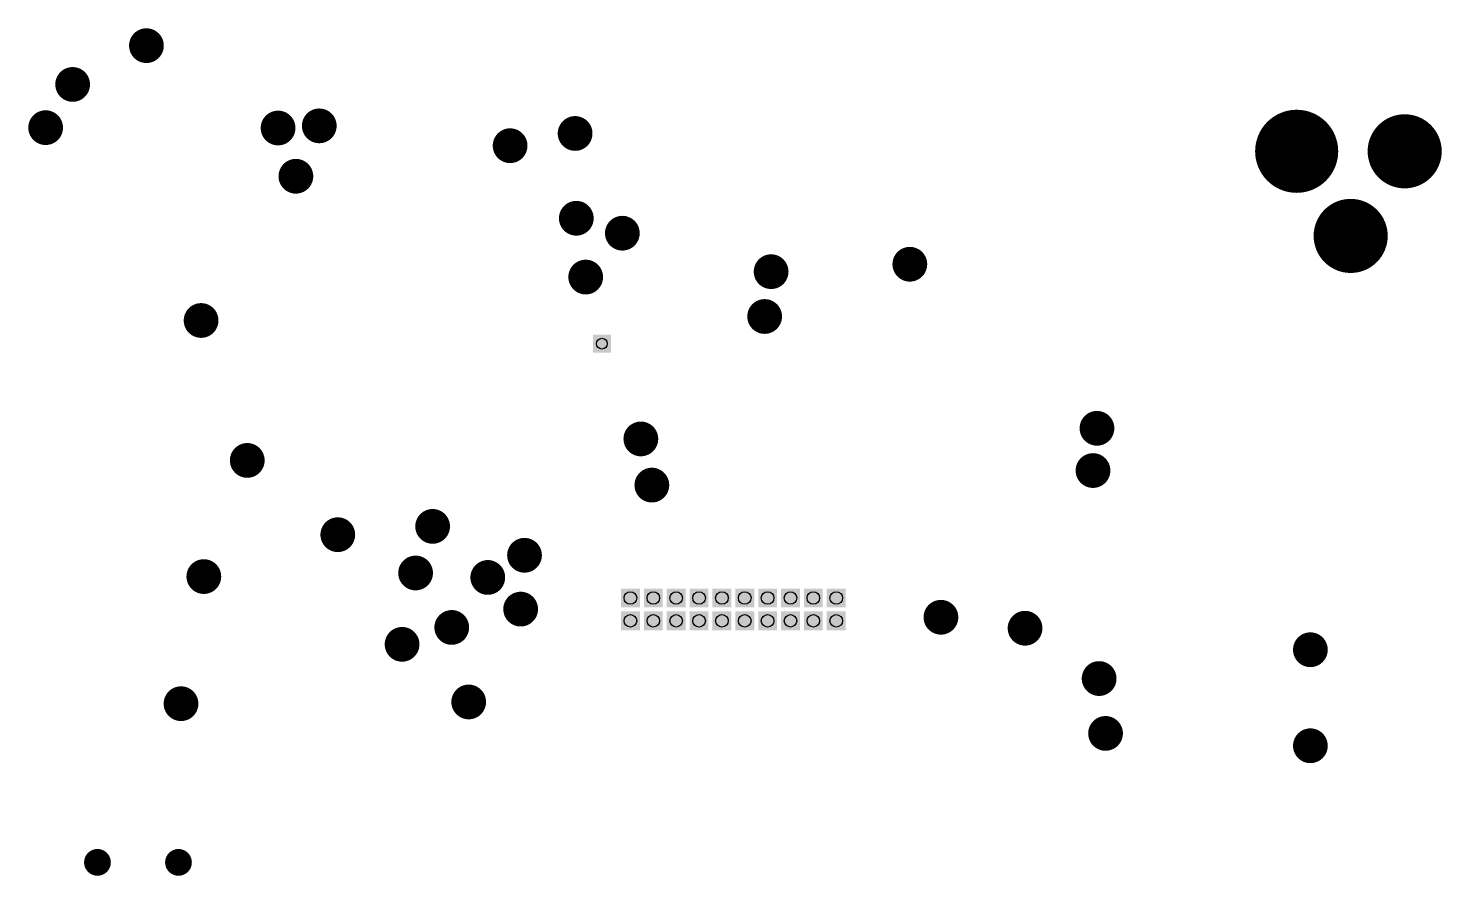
# Model space of a CAD drawing. Extents: x -39.2 to 39.4, y -23.7 to 23.4.
import ezdxf

# ---------------------------------------------------------------- set-up
doc = ezdxf.new("R2010")
doc.units = 0
for name, color, linetype in [('17', 82, 'CONTINUOUS'), ('18', 82, 'CONTINUOUS'), ('44', 253, 'CONTINUOUS')]:
    doc.layers.add(name, color=color, linetype=linetype)

# ---------------------------------------------------------------- blocks, each defined once
blk = doc.blocks.new('SQUAREP')
blk.add_solid([(-0.5, -0.5), (0.5, -0.5), (-0.5, 0.5), (0.5, 0.5)])
blk = doc.blocks.new('ROUNDP')
at = {"const_width": 0.5}
blk.add_lwpolyline([(0, -0.25, 1), (0, 0.25, 1), (0, -0.25)], format="xyb", dxfattribs=at)
blk = doc.blocks.new('ROUNDV')
at = {"const_width": 0.5}
blk.add_lwpolyline([(0, -0.25, 1), (0, 0.25, 1), (0, -0.25)], format="xyb", dxfattribs=at)
blk = doc.blocks.new('SQUAREV')
blk.add_solid([(-0.5, -0.5), (0.5, -0.5), (-0.5, 0.5), (0.5, 0.5)])

msp = doc.modelspace()

# ---------------------------------------------------------------- linework, layer by layer
at = {"layer": '44'}
for centre, radius in [((-32.601, 22.455), 0.4), ((-36.7, 20.3), 0.4), ((-38.2, 17.9), 0.4), ((-25.2888, 17.88), 0.4), ((-23, 18), 0.4), ((31.2928, 16.5862), 1.8), ((37.2928, 16.5862), 1.55), ((-12.3984, 16.8974), 0.4), ((-8.7884, 17.5768), 0.4), ((-24.3, 15.2), 0.4), ((34.2928, 11.8862), 1.55), ((-8.722, 12.8666), 0.4), ((-6.1646, 12.0378), 0.4), ((2.1, 9.9), 0.4), ((9.8044, 10.3124), 0.4), ((-8.2, 9.6), 0.4), ((-29.5656, 7.1882), 0.4), ((1.74, 7.4106), 0.4), ((-7.3, 5.9), 0.3), ((20.2, 1.2), 0.4), ((-5.1372, 0.6096), 0.4), ((-27.0002, -0.5842), 0.4), ((19.9788, -1.146), 0.4), ((-4.526, -1.9558), 0.4), ((-16.7038, -4.2482), 0.4), ((-21.971, -4.7102), 0.4), ((-11.5998, -5.8534), 0.4), ((-29.4132, -7.0358), 0.4), ((-17.6498, -6.8374), 0.4), ((-13.6398, -7.0852), 0.4), ((-11.8142, -8.8442), 0.4), ((-5.715, -8.225), 0.35), ((-4.445, -8.225), 0.35), ((-3.175, -8.225), 0.35), ((-1.905, -8.225), 0.35), ((-0.635, -8.225), 0.35), ((0.635, -8.225), 0.35), ((1.905, -8.225), 0.35), ((3.175, -8.225), 0.35), ((4.445, -8.225), 0.35), ((5.715, -8.225), 0.35), ((-5.715, -9.495), 0.35), ((-4.445, -9.495), 0.35), ((-3.175, -9.495), 0.35), ((-1.905, -9.495), 0.35), ((-0.635, -9.495), 0.35), ((0.635, -9.495), 0.35), ((1.905, -9.495), 0.35), ((3.175, -9.495), 0.35), ((4.445, -9.495), 0.35), ((5.715, -9.495), 0.35), ((11.5316, -9.2964), 0.4), ((-15.6418, -9.8616), 0.4), ((16.2052, -9.906), 0.4), ((-18.4, -10.8), 0.4), ((32.0548, -11.0998), 0.4), ((20.32, -12.7), 0.4), ((-30.6802, -14.097), 0.4), ((-14.7, -14), 0.4), ((20.6756, -15.748), 0.4), ((32.0548, -16.4338), 0.4), ((-35.3208, -22.9108), 0.495), ((-30.8208, -22.9108), 0.495)]:
    msp.add_circle(centre, radius, dxfattribs=at)

# ---------------------------------------------------------------- block references
at = {"layer": '17'}
for p, xscale, yscale in [((31.2928, 16.5862), 4.616, 4.616), ((31.2928, 16.5862), 4.616, 4.616), ((34.2928, 11.8862), 4.116, 4.116), ((34.2928, 11.8862), 4.116, 4.116)]:
    msp.add_blockref('ROUNDP', p, dxfattribs=dict(at, xscale=xscale, yscale=yscale))
for name, p, xscale, yscale, rotation in [('ROUNDP', (37.2928, 16.5862), 4.116, 4.116, 270), ('ROUNDP', (37.2928, 16.5862), 4.116, 4.116, 270), ('SQUAREP', (-5.715, -8.225), 1.05, 1.05, 180), ('SQUAREP', (-5.715, -8.225), 1.05, 1.05, 180), ('SQUAREP', (-4.445, -8.225), 1.05, 1.05, 180), ('SQUAREP', (-4.445, -8.225), 1.05, 1.05, 180), ('SQUAREP', (-3.175, -8.225), 1.05, 1.05, 180), ('SQUAREP', (-3.175, -8.225), 1.05, 1.05, 180), ('SQUAREP', (-1.905, -8.225), 1.05, 1.05, 180), ('SQUAREP', (-1.905, -8.225), 1.05, 1.05, 180), ('SQUAREP', (-0.635, -8.225), 1.05, 1.05, 180), ('SQUAREP', (-0.635, -8.225), 1.05, 1.05, 180), ('SQUAREP', (0.635, -8.225), 1.05, 1.05, 180), ('SQUAREP', (0.635, -8.225), 1.05, 1.05, 180), ('SQUAREP', (1.905, -8.225), 1.05, 1.05, 180), ('SQUAREP', (1.905, -8.225), 1.05, 1.05, 180), ('SQUAREP', (3.175, -8.225), 1.05, 1.05, 180), ('SQUAREP', (3.175, -8.225), 1.05, 1.05, 180), ('SQUAREP', (4.445, -8.225), 1.05, 1.05, 180), ('SQUAREP', (4.445, -8.225), 1.05, 1.05, 180), ('SQUAREP', (5.715, -8.225), 1.05, 1.05, 180), ('SQUAREP', (5.715, -8.225), 1.05, 1.05, 180), ('SQUAREP', (-5.715, -9.495), 1.05, 1.05, 180), ('SQUAREP', (-5.715, -9.495), 1.05, 1.05, 180), ('SQUAREP', (-4.445, -9.495), 1.05, 1.05, 180), ('SQUAREP', (-4.445, -9.495), 1.05, 1.05, 180), ('SQUAREP', (-3.175, -9.495), 1.05, 1.05, 180), ('SQUAREP', (-3.175, -9.495), 1.05, 1.05, 180), ('SQUAREP', (-1.905, -9.495), 1.05, 1.05, 180), ('SQUAREP', (-1.905, -9.495), 1.05, 1.05, 180), ('SQUAREP', (-0.635, -9.495), 1.05, 1.05, 180), ('SQUAREP', (-0.635, -9.495), 1.05, 1.05, 180), ('SQUAREP', (0.635, -9.495), 1.05, 1.05, 180), ('SQUAREP', (0.635, -9.495), 1.05, 1.05, 180), ('SQUAREP', (1.905, -9.495), 1.05, 1.05, 180), ('SQUAREP', (1.905, -9.495), 1.05, 1.05, 180), ('SQUAREP', (3.175, -9.495), 1.05, 1.05, 180), ('SQUAREP', (3.175, -9.495), 1.05, 1.05, 180), ('SQUAREP', (4.445, -9.495), 1.05, 1.05, 180), ('SQUAREP', (4.445, -9.495), 1.05, 1.05, 180), ('SQUAREP', (5.715, -9.495), 1.05, 1.05, 180), ('SQUAREP', (5.715, -9.495), 1.05, 1.05, 180), ('ROUNDP', (-35.3208, -22.9108), 1.485, 1.485, 180), ('ROUNDP', (-35.3208, -22.9108), 1.485, 1.485, 180), ('ROUNDP', (-30.8208, -22.9108), 1.485, 1.485, 180), ('ROUNDP', (-30.8208, -22.9108), 1.485, 1.485, 180)]:
    msp.add_blockref(name, p, dxfattribs=dict(at, xscale=xscale, yscale=yscale, rotation=rotation))
at = {"layer": '18'}
for name, p, xscale, yscale in [('ROUNDV', (-32.601, 22.455), 1.9304, 1.9304), ('ROUNDV', (-36.7, 20.3), 1.9304, 1.9304), ('ROUNDV', (-38.2, 17.9), 1.9304, 1.9304), ('ROUNDV', (-25.2888, 17.88), 1.9304, 1.9304), ('ROUNDV', (-23, 18), 1.9304, 1.9304), ('ROUNDV', (-8.7884, 17.5768), 1.9304, 1.9304), ('ROUNDV', (-12.3984, 16.8974), 1.9304, 1.9304), ('ROUNDV', (-24.3, 15.2), 1.9304, 1.9304), ('ROUNDV', (-8.722, 12.8666), 1.9304, 1.9304), ('ROUNDV', (-6.1646, 12.0378), 1.9304, 1.9304), ('ROUNDV', (9.8044, 10.3124), 1.9304, 1.9304), ('ROUNDV', (-8.2, 9.6), 1.9304, 1.9304), ('ROUNDV', (2.1, 9.9), 1.9304, 1.9304), ('ROUNDV', (-29.5656, 7.1882), 1.9304, 1.9304), ('ROUNDV', (1.74, 7.4106), 1.9304, 1.9304), ('SQUAREV', (-7.3, 5.9), 1.0064, 1.0064), ('ROUNDV', (-5.1372, 0.6096), 1.9304, 1.9304), ('ROUNDV', (20.2, 1.2), 1.9304, 1.9304), ('ROUNDV', (-27.0002, -0.5842), 1.9304, 1.9304), ('ROUNDV', (19.9788, -1.146), 1.9304, 1.9304), ('ROUNDV', (-4.526, -1.9558), 1.9304, 1.9304), ('ROUNDV', (-21.971, -4.7102), 1.9304, 1.9304), ('ROUNDV', (-16.7038, -4.2482), 1.9304, 1.9304), ('ROUNDV', (-11.5998, -5.8534), 1.9304, 1.9304), ('ROUNDV', (-29.4132, -7.0358), 1.9304, 1.9304), ('ROUNDV', (-17.6498, -6.8374), 1.9304, 1.9304), ('ROUNDV', (-13.6398, -7.0852), 1.9304, 1.9304), ('ROUNDV', (-11.8142, -8.8442), 1.9304, 1.9304), ('ROUNDV', (11.5316, -9.2964), 1.9304, 1.9304), ('ROUNDV', (-15.6418, -9.8616), 1.9304, 1.9304), ('ROUNDV', (16.2052, -9.906), 1.9304, 1.9304), ('ROUNDV', (-18.4, -10.8), 1.9304, 1.9304), ('ROUNDV', (32.0548, -11.0998), 1.9304, 1.9304), ('ROUNDV', (20.32, -12.7), 1.9304, 1.9304), ('ROUNDV', (-30.6802, -14.097), 1.9304, 1.9304), ('ROUNDV', (-14.7, -14), 1.9304, 1.9304), ('ROUNDV', (20.6756, -15.748), 1.9304, 1.9304), ('ROUNDV', (32.0548, -16.4338), 1.9304, 1.9304)]:
    msp.add_blockref(name, p, dxfattribs=dict(at, xscale=xscale, yscale=yscale))

doc.saveas('drawing.dxf')
